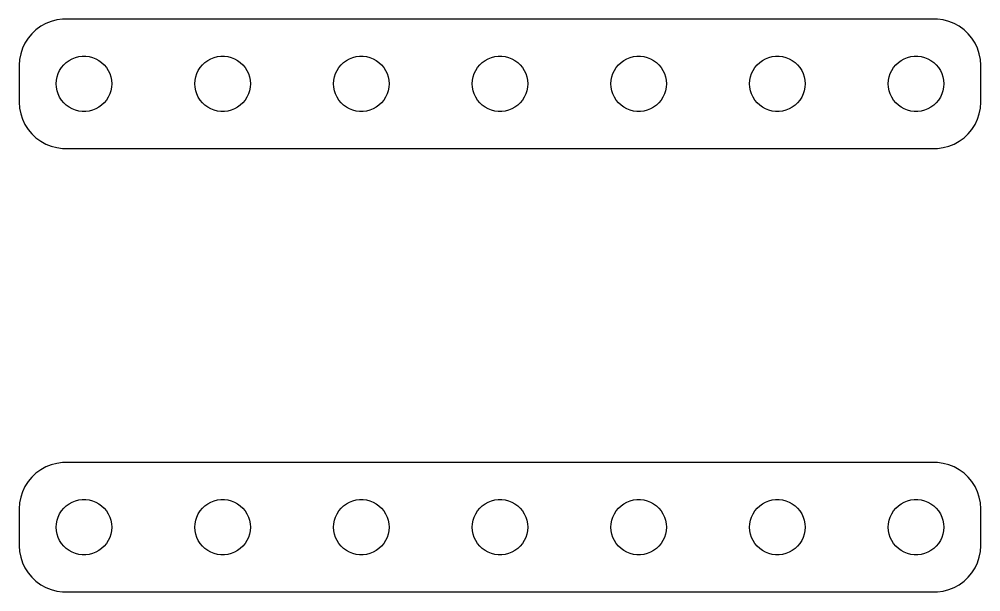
# Model space of a CAD drawing. Header units: metres. Extents: x -26 to 26, y 68.5 to 147.5.
# Drawn here: x -26 to 26, y 68.5 to 99.5 of the extents above; entities that cross this region are included whole.
import ezdxf

# ---------------------------------------------------------------- set-up
doc = ezdxf.new("R2010")
doc.units = ezdxf.units.M

msp = doc.modelspace()

# ---------------------------------------------------------------- linework, layer by layer
for p, q in [((-24.2725, 99.3776), (-24.5644, 99.2621)), ((-23.9684, 99.4557), (-24.2725, 99.3776)), ((-23.657, 99.4951), (-23.9684, 99.4557)), ((23.657, 99.4951), (-23.657, 99.4951)), ((23.9684, 99.4557), (23.657, 99.4951)), ((24.2725, 99.3776), (23.9684, 99.4557)), ((24.5644, 99.2621), (24.2725, 99.3776)), ((-25.0936, 98.9263), (-25.3224, 98.7114)), ((-24.8396, 99.1108), (-25.0936, 98.9263)), ((-24.5644, 99.2621), (-24.8396, 99.1108)), ((24.8396, 99.1108), (24.5644, 99.2621)), ((25.0936, 98.9263), (24.8396, 99.1108)), ((25.3224, 98.7114), (25.0936, 98.9263)), ((-25.5225, 98.4695), (-25.6908, 98.2044)), ((-25.3224, 98.7114), (-25.5225, 98.4695)), ((25.5225, 98.4695), (25.3224, 98.7114)), ((25.6908, 98.2044), (25.5225, 98.4695)), ((-25.8244, 97.9203), (-25.9214, 97.6217)), ((-25.6908, 98.2044), (-25.8244, 97.9203)), ((25.8244, 97.9203), (25.6908, 98.2044)), ((25.9214, 97.6217), (25.8244, 97.9203)), ((-25.9803, 97.3133), (-26, 97)), ((-25.9214, 97.6217), (-25.9803, 97.3133)), ((-23.4561, 97.1558), (-23.3037, 97.2665)), ((-23.3037, 97.2665), (-23.1387, 97.3572)), ((-23.1387, 97.3572), (-22.9635, 97.4266)), ((-22.9635, 97.4266), (-22.7811, 97.4734)), ((-22.7811, 97.4734), (-22.5942, 97.497)), ((-22.5942, 97.497), (-22.4058, 97.497)), ((-22.4058, 97.497), (-22.2189, 97.4734)), ((-22.2189, 97.4734), (-22.0365, 97.4266)), ((-22.0365, 97.4266), (-21.8613, 97.3572)), ((-21.8613, 97.3572), (-21.6963, 97.2665)), ((-21.6963, 97.2665), (-21.5439, 97.1558)), ((-15.9561, 97.1558), (-15.8037, 97.2665)), ((-15.8037, 97.2665), (-15.6387, 97.3572)), ((-15.6387, 97.3572), (-15.4635, 97.4266)), ((-15.4635, 97.4266), (-15.2811, 97.4734)), ((-15.2811, 97.4734), (-15.0942, 97.497)), ((-15.0942, 97.497), (-14.9058, 97.497)), ((-14.9058, 97.497), (-14.7189, 97.4734)), ((-14.7189, 97.4734), (-14.5365, 97.4266)), ((-14.5365, 97.4266), (-14.3613, 97.3572)), ((-14.3613, 97.3572), (-14.1963, 97.2665)), ((-14.1963, 97.2665), (-14.0439, 97.1558)), ((-8.45613, 97.1558), (-8.30373, 97.2665)), ((-8.30373, 97.2665), (-8.13866, 97.3572)), ((-8.13866, 97.3572), (-7.96352, 97.4266)), ((-7.96352, 97.4266), (-7.78107, 97.4734)), ((-7.78107, 97.4734), (-7.59418, 97.497)), ((-7.59418, 97.497), (-7.40581, 97.497)), ((-7.40581, 97.497), (-7.21892, 97.4734)), ((-7.21892, 97.4734), (-7.03647, 97.4266)), ((-7.03647, 97.4266), (-6.86133, 97.3572)), ((-6.86133, 97.3572), (-6.69626, 97.2665)), ((-6.69626, 97.2665), (-6.54385, 97.1558)), ((-0.956131, 97.1558), (-0.803726, 97.2665)), ((-0.803726, 97.2665), (-0.638657, 97.3572)), ((-0.638657, 97.3572), (-0.463516, 97.4266)), ((-0.463516, 97.4266), (-0.281067, 97.4734)), ((-0.281067, 97.4734), (-0.094177, 97.497)), ((-0.094177, 97.497), (0.094177, 97.497)), ((0.094177, 97.497), (0.281067, 97.4734)), ((0.281067, 97.4734), (0.463516, 97.4266)), ((0.463516, 97.4266), (0.638657, 97.3572)), ((0.638657, 97.3572), (0.803726, 97.2665)), ((0.803726, 97.2665), (0.956131, 97.1558)), ((6.54385, 97.1558), (6.69626, 97.2665)), ((6.69626, 97.2665), (6.86133, 97.3572)), ((6.86133, 97.3572), (7.03647, 97.4266)), ((7.03647, 97.4266), (7.21892, 97.4734)), ((7.21892, 97.4734), (7.40581, 97.497)), ((7.40581, 97.497), (7.59418, 97.497)), ((7.59418, 97.497), (7.78107, 97.4734)), ((7.78107, 97.4734), (7.96352, 97.4266)), ((7.96352, 97.4266), (8.13866, 97.3572)), ((8.13866, 97.3572), (8.30373, 97.2665)), ((8.30373, 97.2665), (8.45613, 97.1558)), ((14.0439, 97.1558), (14.1963, 97.2665)), ((14.1963, 97.2665), (14.3613, 97.3572)), ((14.3613, 97.3572), (14.5365, 97.4266)), ((14.5365, 97.4266), (14.7189, 97.4734)), ((14.7189, 97.4734), (14.9058, 97.497)), ((14.9058, 97.497), (15.0942, 97.497)), ((15.0942, 97.497), (15.2811, 97.4734)), ((15.2811, 97.4734), (15.4635, 97.4266)), ((15.4635, 97.4266), (15.6387, 97.3572)), ((15.6387, 97.3572), (15.8037, 97.2665)), ((15.8037, 97.2665), (15.9561, 97.1558)), ((21.5439, 97.1558), (21.6963, 97.2665)), ((21.6963, 97.2665), (21.8613, 97.3572)), ((21.8613, 97.3572), (22.0365, 97.4266)), ((22.0365, 97.4266), (22.2189, 97.4734)), ((22.2189, 97.4734), (22.4058, 97.497)), ((22.4058, 97.497), (22.5942, 97.497)), ((22.5942, 97.497), (22.7811, 97.4734)), ((22.7811, 97.4734), (22.9635, 97.4266)), ((22.9635, 97.4266), (23.1387, 97.3572)), ((23.1387, 97.3572), (23.3037, 97.2665)), ((23.3037, 97.2665), (23.4561, 97.1558)), ((25.9803, 97.3133), (25.9214, 97.6217)), ((26, 97), (25.9803, 97.3133)), ((-26, 97), (-26, 95)), ((-23.8947, 96.5522), (-23.8145, 96.7226)), ((-23.8145, 96.7226), (-23.7135, 96.8817)), ((-23.7135, 96.8817), (-23.5934, 97.0268)), ((-23.5934, 97.0268), (-23.4561, 97.1558)), ((-21.5439, 97.1558), (-21.4065, 97.0268)), ((-21.4065, 97.0268), (-21.2865, 96.8817)), ((-21.2865, 96.8817), (-21.1855, 96.7226)), ((-21.1855, 96.7226), (-21.1053, 96.5522)), ((-16.3947, 96.5522), (-16.3145, 96.7226)), ((-16.3145, 96.7226), (-16.2135, 96.8817)), ((-16.2135, 96.8817), (-16.0934, 97.0268)), ((-16.0934, 97.0268), (-15.9561, 97.1558)), ((-14.0439, 97.1558), (-13.9065, 97.0268)), ((-13.9065, 97.0268), (-13.7865, 96.8817)), ((-13.7865, 96.8817), (-13.6855, 96.7226)), ((-13.6855, 96.7226), (-13.6053, 96.5522)), ((-8.89465, 96.5522), (-8.81445, 96.7226)), ((-8.81445, 96.7226), (-8.71352, 96.8817)), ((-8.71352, 96.8817), (-8.59344, 97.0268)), ((-8.59344, 97.0268), (-8.45613, 97.1558)), ((-6.54385, 97.1558), (-6.40654, 97.0268)), ((-6.40654, 97.0268), (-6.28647, 96.8817)), ((-6.28647, 96.8817), (-6.18553, 96.7226)), ((-6.18553, 96.7226), (-6.10533, 96.5522)), ((-1.39465, 96.5522), (-1.31445, 96.7226)), ((-1.31445, 96.7226), (-1.21352, 96.8817)), ((-1.21352, 96.8817), (-1.09344, 97.0268)), ((-1.09344, 97.0268), (-0.956131, 97.1558)), ((0.956131, 97.1558), (1.09344, 97.0268)), ((1.09344, 97.0268), (1.21352, 96.8817)), ((1.21352, 96.8817), (1.31445, 96.7226)), ((1.31445, 96.7226), (1.39465, 96.5522)), ((6.10533, 96.5522), (6.18553, 96.7226)), ((6.18553, 96.7226), (6.28647, 96.8817)), ((6.28647, 96.8817), (6.40654, 97.0268)), ((6.40654, 97.0268), (6.54385, 97.1558)), ((8.45613, 97.1558), (8.59344, 97.0268)), ((8.59344, 97.0268), (8.71352, 96.8817)), ((8.71352, 96.8817), (8.81445, 96.7226)), ((8.81445, 96.7226), (8.89465, 96.5522)), ((13.6053, 96.5522), (13.6855, 96.7226)), ((13.6855, 96.7226), (13.7865, 96.8817)), ((13.7865, 96.8817), (13.9065, 97.0268)), ((13.9065, 97.0268), (14.0439, 97.1558)), ((15.9561, 97.1558), (16.0934, 97.0268)), ((16.0934, 97.0268), (16.2135, 96.8817)), ((16.2135, 96.8817), (16.3145, 96.7226)), ((16.3145, 96.7226), (16.3947, 96.5522)), ((21.1053, 96.5522), (21.1855, 96.7226)), ((21.1855, 96.7226), (21.2865, 96.8817)), ((21.2865, 96.8817), (21.4065, 97.0268)), ((21.4065, 97.0268), (21.5439, 97.1558)), ((23.4561, 97.1558), (23.5934, 97.0268)), ((23.5934, 97.0268), (23.7135, 96.8817)), ((23.7135, 96.8817), (23.8145, 96.7226)), ((23.8145, 96.7226), (23.8947, 96.5522)), ((26, 95), (26, 97)), ((-23.9882, 96.188), (-23.9529, 96.373)), ((-23.9529, 96.373), (-23.8947, 96.5522)), ((-21.1053, 96.5522), (-21.0471, 96.373)), ((-21.0471, 96.373), (-21.0118, 96.188)), ((-16.4882, 96.188), (-16.4529, 96.373)), ((-16.4529, 96.373), (-16.3947, 96.5522)), ((-13.6053, 96.5522), (-13.5471, 96.373)), ((-13.5471, 96.373), (-13.5118, 96.188)), ((-8.98816, 96.188), (-8.95287, 96.373)), ((-8.95287, 96.373), (-8.89465, 96.5522)), ((-6.10533, 96.5522), (-6.04712, 96.373)), ((-6.04712, 96.373), (-6.01183, 96.188)), ((-1.48816, 96.188), (-1.45287, 96.373)), ((-1.45287, 96.373), (-1.39465, 96.5522)), ((1.39465, 96.5522), (1.45287, 96.373)), ((1.45287, 96.373), (1.48816, 96.188)), ((6.01183, 96.188), (6.04712, 96.373)), ((6.04712, 96.373), (6.10533, 96.5522)), ((8.89465, 96.5522), (8.95287, 96.373)), ((8.95287, 96.373), (8.98816, 96.188)), ((13.5118, 96.188), (13.5471, 96.373)), ((13.5471, 96.373), (13.6053, 96.5522)), ((16.3947, 96.5522), (16.4529, 96.373)), ((16.4529, 96.373), (16.4882, 96.188)), ((21.0118, 96.188), (21.0471, 96.373)), ((21.0471, 96.373), (21.1053, 96.5522)), ((23.8947, 96.5522), (23.9529, 96.373)), ((23.9529, 96.373), (23.9882, 96.188)), ((-24, 96), (-23.9882, 96.188)), ((-23.9882, 95.812), (-24, 96)), ((-23.9529, 95.627), (-23.9882, 95.812)), ((-21.0118, 95.812), (-21.0471, 95.627)), ((-21.0118, 96.188), (-21, 96)), ((-21, 96), (-21.0118, 95.812)), ((-16.5, 96), (-16.4882, 96.188)), ((-16.4882, 95.812), (-16.5, 96)), ((-16.4529, 95.627), (-16.4882, 95.812)), ((-13.5118, 95.812), (-13.5471, 95.627)), ((-13.5118, 96.188), (-13.5, 96)), ((-13.5, 96), (-13.5118, 95.812)), ((-9, 96), (-8.98816, 96.188)), ((-8.98816, 95.812), (-9, 96)), ((-8.95287, 95.627), (-8.98816, 95.812)), ((-6.01183, 95.812), (-6.04712, 95.627)), ((-6.01183, 96.188), (-6, 96)), ((-6, 96), (-6.01183, 95.812)), ((-1.5, 96), (-1.48816, 96.188)), ((-1.48816, 95.812), (-1.5, 96)), ((-1.45287, 95.627), (-1.48816, 95.812)), ((1.48816, 95.812), (1.45287, 95.627)), ((1.48816, 96.188), (1.5, 96)), ((1.5, 96), (1.48816, 95.812)), ((6, 96), (6.01183, 96.188)), ((6.01183, 95.812), (6, 96)), ((6.04712, 95.627), (6.01183, 95.812)), ((8.98816, 95.812), (8.95287, 95.627)), ((8.98816, 96.188), (9, 96)), ((9, 96), (8.98816, 95.812)), ((13.5, 96), (13.5118, 96.188)), ((13.5118, 95.812), (13.5, 96)), ((13.5471, 95.627), (13.5118, 95.812)), ((16.4882, 95.812), (16.4529, 95.627)), ((16.4882, 96.188), (16.5, 96)), ((16.5, 96), (16.4882, 95.812)), ((21, 96), (21.0118, 96.188)), ((21.0118, 95.812), (21, 96)), ((21.0471, 95.627), (21.0118, 95.812)), ((23.9882, 95.812), (23.9529, 95.627)), ((23.9882, 96.188), (24, 96)), ((24, 96), (23.9882, 95.812)), ((-23.8947, 95.4478), (-23.9529, 95.627)), ((-23.8145, 95.2774), (-23.8947, 95.4478)), ((-23.7135, 95.1183), (-23.8145, 95.2774)), ((-21.1855, 95.2774), (-21.2865, 95.1183)), ((-21.1053, 95.4478), (-21.1855, 95.2774)), ((-21.0471, 95.627), (-21.1053, 95.4478)), ((-16.3947, 95.4478), (-16.4529, 95.627)), ((-16.3145, 95.2774), (-16.3947, 95.4478)), ((-16.2135, 95.1183), (-16.3145, 95.2774)), ((-13.6855, 95.2774), (-13.7865, 95.1183)), ((-13.6053, 95.4478), (-13.6855, 95.2774)), ((-13.5471, 95.627), (-13.6053, 95.4478)), ((-8.89465, 95.4478), (-8.95287, 95.627)), ((-8.81445, 95.2774), (-8.89465, 95.4478)), ((-8.71352, 95.1183), (-8.81445, 95.2774)), ((-6.18553, 95.2774), (-6.28647, 95.1183)), ((-6.10533, 95.4478), (-6.18553, 95.2774)), ((-6.04712, 95.627), (-6.10533, 95.4478)), ((-1.39465, 95.4478), (-1.45287, 95.627)), ((-1.31445, 95.2774), (-1.39465, 95.4478)), ((-1.21352, 95.1183), (-1.31445, 95.2774)), ((1.31445, 95.2774), (1.21352, 95.1183)), ((1.39465, 95.4478), (1.31445, 95.2774)), ((1.45287, 95.627), (1.39465, 95.4478)), ((6.10533, 95.4478), (6.04712, 95.627)), ((6.18553, 95.2774), (6.10533, 95.4478)), ((6.28647, 95.1183), (6.18553, 95.2774)), ((8.81445, 95.2774), (8.71352, 95.1183)), ((8.89465, 95.4478), (8.81445, 95.2774)), ((8.95287, 95.627), (8.89465, 95.4478)), ((13.6053, 95.4478), (13.5471, 95.627)), ((13.6855, 95.2774), (13.6053, 95.4478)), ((13.7865, 95.1183), (13.6855, 95.2774)), ((16.3145, 95.2774), (16.2135, 95.1183)), ((16.3947, 95.4478), (16.3145, 95.2774)), ((16.4529, 95.627), (16.3947, 95.4478)), ((21.1053, 95.4478), (21.0471, 95.627)), ((21.1855, 95.2774), (21.1053, 95.4478)), ((21.2865, 95.1183), (21.1855, 95.2774)), ((23.8145, 95.2774), (23.7135, 95.1183)), ((23.8947, 95.4478), (23.8145, 95.2774)), ((23.9529, 95.627), (23.8947, 95.4478)), ((-26, 95), (-25.9803, 94.6867)), ((-25.9803, 94.6867), (-25.9214, 94.3783)), ((-23.5934, 94.9732), (-23.7135, 95.1183)), ((-23.4561, 94.8442), (-23.5934, 94.9732)), ((-23.3037, 94.7335), (-23.4561, 94.8442)), ((-23.1387, 94.6428), (-23.3037, 94.7335)), ((-22.9635, 94.5734), (-23.1387, 94.6428)), ((-21.8613, 94.6428), (-22.0365, 94.5734)), ((-21.6963, 94.7335), (-21.8613, 94.6428)), ((-21.5439, 94.8442), (-21.6963, 94.7335)), ((-21.4065, 94.9732), (-21.5439, 94.8442)), ((-21.2865, 95.1183), (-21.4065, 94.9732)), ((-16.0934, 94.9732), (-16.2135, 95.1183)), ((-15.9561, 94.8442), (-16.0934, 94.9732)), ((-15.8037, 94.7335), (-15.9561, 94.8442)), ((-15.6387, 94.6428), (-15.8037, 94.7335)), ((-15.4635, 94.5734), (-15.6387, 94.6428)), ((-14.3613, 94.6428), (-14.5365, 94.5734)), ((-14.1963, 94.7335), (-14.3613, 94.6428)), ((-14.0439, 94.8442), (-14.1963, 94.7335)), ((-13.9065, 94.9732), (-14.0439, 94.8442)), ((-13.7865, 95.1183), (-13.9065, 94.9732)), ((-8.59344, 94.9732), (-8.71352, 95.1183)), ((-8.45613, 94.8442), (-8.59344, 94.9732)), ((-8.30373, 94.7335), (-8.45613, 94.8442)), ((-8.13866, 94.6428), (-8.30373, 94.7335)), ((-7.96352, 94.5734), (-8.13866, 94.6428)), ((-6.86133, 94.6428), (-7.03647, 94.5734)), ((-6.69626, 94.7335), (-6.86133, 94.6428)), ((-6.54385, 94.8442), (-6.69626, 94.7335)), ((-6.40654, 94.9732), (-6.54385, 94.8442)), ((-6.28647, 95.1183), (-6.40654, 94.9732)), ((-1.09344, 94.9732), (-1.21352, 95.1183)), ((-0.956131, 94.8442), (-1.09344, 94.9732)), ((-0.803726, 94.7335), (-0.956131, 94.8442)), ((-0.638657, 94.6428), (-0.803726, 94.7335)), ((-0.463516, 94.5734), (-0.638657, 94.6428)), ((0.638657, 94.6428), (0.463516, 94.5734)), ((0.803726, 94.7335), (0.638657, 94.6428)), ((0.956131, 94.8442), (0.803726, 94.7335)), ((1.09344, 94.9732), (0.956131, 94.8442)), ((1.21352, 95.1183), (1.09344, 94.9732)), ((6.40654, 94.9732), (6.28647, 95.1183)), ((6.54385, 94.8442), (6.40654, 94.9732)), ((6.69626, 94.7335), (6.54385, 94.8442)), ((6.86133, 94.6428), (6.69626, 94.7335)), ((7.03647, 94.5734), (6.86133, 94.6428)), ((8.13866, 94.6428), (7.96352, 94.5734)), ((8.30373, 94.7335), (8.13866, 94.6428)), ((8.45613, 94.8442), (8.30373, 94.7335)), ((8.59344, 94.9732), (8.45613, 94.8442)), ((8.71352, 95.1183), (8.59344, 94.9732)), ((13.9065, 94.9732), (13.7865, 95.1183)), ((14.0439, 94.8442), (13.9065, 94.9732)), ((14.1963, 94.7335), (14.0439, 94.8442)), ((14.3613, 94.6428), (14.1963, 94.7335)), ((14.5365, 94.5734), (14.3613, 94.6428)), ((15.6387, 94.6428), (15.4635, 94.5734)), ((15.8037, 94.7335), (15.6387, 94.6428)), ((15.9561, 94.8442), (15.8037, 94.7335)), ((16.0934, 94.9732), (15.9561, 94.8442)), ((16.2135, 95.1183), (16.0934, 94.9732)), ((21.4065, 94.9732), (21.2865, 95.1183)), ((21.5439, 94.8442), (21.4065, 94.9732)), ((21.6963, 94.7335), (21.5439, 94.8442)), ((21.8613, 94.6428), (21.6963, 94.7335)), ((22.0365, 94.5734), (21.8613, 94.6428)), ((23.1387, 94.6428), (22.9635, 94.5734)), ((23.3037, 94.7335), (23.1387, 94.6428)), ((23.4561, 94.8442), (23.3037, 94.7335)), ((23.5934, 94.9732), (23.4561, 94.8442)), ((23.7135, 95.1183), (23.5934, 94.9732)), ((25.9214, 94.3783), (25.9803, 94.6867)), ((25.9803, 94.6867), (26, 95)), ((-25.9214, 94.3783), (-25.8244, 94.0797)), ((-22.7811, 94.5266), (-22.9635, 94.5734)), ((-22.5942, 94.503), (-22.7811, 94.5266)), ((-22.4058, 94.503), (-22.5942, 94.503)), ((-22.2189, 94.5266), (-22.4058, 94.503)), ((-22.0365, 94.5734), (-22.2189, 94.5266)), ((-15.2811, 94.5266), (-15.4635, 94.5734)), ((-15.0942, 94.503), (-15.2811, 94.5266)), ((-14.9058, 94.503), (-15.0942, 94.503)), ((-14.7189, 94.5266), (-14.9058, 94.503)), ((-14.5365, 94.5734), (-14.7189, 94.5266)), ((-7.78107, 94.5266), (-7.96352, 94.5734)), ((-7.59418, 94.503), (-7.78107, 94.5266)), ((-7.40581, 94.503), (-7.59418, 94.503)), ((-7.21892, 94.5266), (-7.40581, 94.503)), ((-7.03647, 94.5734), (-7.21892, 94.5266)), ((-0.281067, 94.5266), (-0.463516, 94.5734)), ((-0.094177, 94.503), (-0.281067, 94.5266)), ((0.094177, 94.503), (-0.094177, 94.503)), ((0.281067, 94.5266), (0.094177, 94.503)), ((0.463516, 94.5734), (0.281067, 94.5266)), ((7.21892, 94.5266), (7.03647, 94.5734)), ((7.40581, 94.503), (7.21892, 94.5266)), ((7.59418, 94.503), (7.40581, 94.503)), ((7.78107, 94.5266), (7.59418, 94.503)), ((7.96352, 94.5734), (7.78107, 94.5266)), ((14.7189, 94.5266), (14.5365, 94.5734)), ((14.9058, 94.503), (14.7189, 94.5266)), ((15.0942, 94.503), (14.9058, 94.503)), ((15.2811, 94.5266), (15.0942, 94.503)), ((15.4635, 94.5734), (15.2811, 94.5266)), ((22.2189, 94.5266), (22.0365, 94.5734)), ((22.4058, 94.503), (22.2189, 94.5266)), ((22.5942, 94.503), (22.4058, 94.503)), ((22.7811, 94.5266), (22.5942, 94.503)), ((22.9635, 94.5734), (22.7811, 94.5266)), ((25.8244, 94.0797), (25.9214, 94.3783)), ((-25.8244, 94.0797), (-25.6908, 93.7956)), ((-25.6908, 93.7956), (-25.5225, 93.5305)), ((25.5225, 93.5305), (25.6908, 93.7956)), ((25.6908, 93.7956), (25.8244, 94.0797)), ((-25.5225, 93.5305), (-25.3224, 93.2886)), ((-25.3224, 93.2886), (-25.0936, 93.0737)), ((25.0936, 93.0737), (25.3224, 93.2886)), ((25.3224, 93.2886), (25.5225, 93.5305)), ((-25.0936, 93.0737), (-24.8396, 92.8892)), ((-24.8396, 92.8892), (-24.5644, 92.7379)), ((-24.5644, 92.7379), (-24.2725, 92.6224)), ((-24.2725, 92.6224), (-23.9684, 92.5443)), ((23.9684, 92.5443), (24.2725, 92.6224)), ((24.2725, 92.6224), (24.5644, 92.7379)), ((24.5644, 92.7379), (24.8396, 92.8892)), ((24.8396, 92.8892), (25.0936, 93.0737)), ((-23.9684, 92.5443), (-23.657, 92.5049)), ((-23.657, 92.5049), (23.657, 92.5049)), ((23.657, 92.5049), (23.9684, 92.5443)), ((-23.9684, 75.4557), (-24.2725, 75.3776)), ((-23.657, 75.4951), (-23.9684, 75.4557)), ((23.657, 75.4951), (-23.657, 75.4951)), ((23.9684, 75.4557), (23.657, 75.4951)), ((24.2725, 75.3776), (23.9684, 75.4557)), ((-25.0936, 74.9263), (-25.3224, 74.7114)), ((-24.8396, 75.1108), (-25.0936, 74.9263)), ((-24.5644, 75.2621), (-24.8396, 75.1108)), ((-24.2725, 75.3776), (-24.5644, 75.2621)), ((24.5644, 75.2621), (24.2725, 75.3776)), ((24.8396, 75.1108), (24.5644, 75.2621)), ((25.0936, 74.9263), (24.8396, 75.1108)), ((25.3224, 74.7114), (25.0936, 74.9263)), ((-25.5225, 74.4695), (-25.6908, 74.2044)), ((-25.3224, 74.7114), (-25.5225, 74.4695)), ((25.5225, 74.4695), (25.3224, 74.7114)), ((25.6908, 74.2044), (25.5225, 74.4695)), ((-25.8244, 73.9203), (-25.9214, 73.6217)), ((-25.6908, 74.2044), (-25.8244, 73.9203)), ((25.8244, 73.9203), (25.6908, 74.2044)), ((25.9214, 73.6217), (25.8244, 73.9203)), ((-25.9214, 73.6217), (-25.9803, 73.3133)), ((-23.3037, 73.2665), (-23.1387, 73.3572)), ((-23.1387, 73.3572), (-22.9635, 73.4266)), ((-22.9635, 73.4266), (-22.7811, 73.4734)), ((-22.7811, 73.4734), (-22.5942, 73.497)), ((-22.5942, 73.497), (-22.4058, 73.497)), ((-22.4058, 73.497), (-22.2189, 73.4734)), ((-22.2189, 73.4734), (-22.0365, 73.4266)), ((-22.0365, 73.4266), (-21.8613, 73.3572)), ((-21.8613, 73.3572), (-21.6963, 73.2665)), ((-15.8037, 73.2665), (-15.6387, 73.3572)), ((-15.6387, 73.3572), (-15.4635, 73.4266)), ((-15.4635, 73.4266), (-15.2811, 73.4734)), ((-15.2811, 73.4734), (-15.0942, 73.497)), ((-15.0942, 73.497), (-14.9058, 73.497)), ((-14.9058, 73.497), (-14.7189, 73.4734)), ((-14.7189, 73.4734), (-14.5365, 73.4266)), ((-14.5365, 73.4266), (-14.3613, 73.3572)), ((-14.3613, 73.3572), (-14.1963, 73.2665)), ((-8.30373, 73.2665), (-8.13866, 73.3572)), ((-8.13866, 73.3572), (-7.96352, 73.4266)), ((-7.96352, 73.4266), (-7.78107, 73.4734)), ((-7.78107, 73.4734), (-7.59418, 73.497)), ((-7.59418, 73.497), (-7.40581, 73.497)), ((-7.40581, 73.497), (-7.21892, 73.4734)), ((-7.21892, 73.4734), (-7.03647, 73.4266)), ((-7.03647, 73.4266), (-6.86133, 73.3572)), ((-6.86133, 73.3572), (-6.69626, 73.2665)), ((-0.803726, 73.2665), (-0.638657, 73.3572)), ((-0.638657, 73.3572), (-0.463516, 73.4266)), ((-0.463516, 73.4266), (-0.281067, 73.4734)), ((-0.281067, 73.4734), (-0.094177, 73.497)), ((-0.094177, 73.497), (0.094177, 73.497)), ((0.094177, 73.497), (0.281067, 73.4734)), ((0.281067, 73.4734), (0.463516, 73.4266)), ((0.463516, 73.4266), (0.638657, 73.3572)), ((0.638657, 73.3572), (0.803726, 73.2665)), ((6.69626, 73.2665), (6.86133, 73.3572)), ((6.86133, 73.3572), (7.03647, 73.4266)), ((7.03647, 73.4266), (7.21892, 73.4734)), ((7.21892, 73.4734), (7.40581, 73.497)), ((7.40581, 73.497), (7.59418, 73.497)), ((7.59418, 73.497), (7.78107, 73.4734)), ((7.78107, 73.4734), (7.96352, 73.4266)), ((7.96352, 73.4266), (8.13866, 73.3572)), ((8.13866, 73.3572), (8.30373, 73.2665)), ((14.1963, 73.2665), (14.3613, 73.3572)), ((14.3613, 73.3572), (14.5365, 73.4266)), ((14.5365, 73.4266), (14.7189, 73.4734)), ((14.7189, 73.4734), (14.9058, 73.497)), ((14.9058, 73.497), (15.0942, 73.497)), ((15.0942, 73.497), (15.2811, 73.4734)), ((15.2811, 73.4734), (15.4635, 73.4266)), ((15.4635, 73.4266), (15.6387, 73.3572)), ((15.6387, 73.3572), (15.8037, 73.2665)), ((21.6963, 73.2665), (21.8613, 73.3572)), ((21.8613, 73.3572), (22.0365, 73.4266)), ((22.0365, 73.4266), (22.2189, 73.4734)), ((22.2189, 73.4734), (22.4058, 73.497)), ((22.4058, 73.497), (22.5942, 73.497)), ((22.5942, 73.497), (22.7811, 73.4734)), ((22.7811, 73.4734), (22.9635, 73.4266)), ((22.9635, 73.4266), (23.1387, 73.3572)), ((23.1387, 73.3572), (23.3037, 73.2665)), ((25.9803, 73.3133), (25.9214, 73.6217)), ((-25.9803, 73.3133), (-26, 73)), ((-26, 73), (-26, 71)), ((-23.8145, 72.7226), (-23.7135, 72.8817)), ((-23.7135, 72.8817), (-23.5934, 73.0268)), ((-23.5934, 73.0268), (-23.4561, 73.1558)), ((-23.4561, 73.1558), (-23.3037, 73.2665)), ((-21.6963, 73.2665), (-21.5439, 73.1558)), ((-21.5439, 73.1558), (-21.4065, 73.0268)), ((-21.4065, 73.0268), (-21.2865, 72.8817)), ((-21.2865, 72.8817), (-21.1855, 72.7226)), ((-16.3145, 72.7226), (-16.2135, 72.8817)), ((-16.2135, 72.8817), (-16.0934, 73.0268)), ((-16.0934, 73.0268), (-15.9561, 73.1558)), ((-15.9561, 73.1558), (-15.8037, 73.2665)), ((-14.1963, 73.2665), (-14.0439, 73.1558)), ((-14.0439, 73.1558), (-13.9065, 73.0268)), ((-13.9065, 73.0268), (-13.7865, 72.8817)), ((-13.7865, 72.8817), (-13.6855, 72.7226)), ((-8.81445, 72.7226), (-8.71352, 72.8817)), ((-8.71352, 72.8817), (-8.59344, 73.0268)), ((-8.59344, 73.0268), (-8.45613, 73.1558)), ((-8.45613, 73.1558), (-8.30373, 73.2665)), ((-6.69626, 73.2665), (-6.54385, 73.1558)), ((-6.54385, 73.1558), (-6.40654, 73.0268)), ((-6.40654, 73.0268), (-6.28647, 72.8817)), ((-6.28647, 72.8817), (-6.18553, 72.7226)), ((-1.31445, 72.7226), (-1.21352, 72.8817)), ((-1.21352, 72.8817), (-1.09344, 73.0268)), ((-1.09344, 73.0268), (-0.956131, 73.1558)), ((-0.956131, 73.1558), (-0.803726, 73.2665)), ((0.803726, 73.2665), (0.956131, 73.1558)), ((0.956131, 73.1558), (1.09344, 73.0268)), ((1.09344, 73.0268), (1.21352, 72.8817)), ((1.21352, 72.8817), (1.31445, 72.7226)), ((6.18553, 72.7226), (6.28647, 72.8817)), ((6.28647, 72.8817), (6.40654, 73.0268)), ((6.40654, 73.0268), (6.54385, 73.1558)), ((6.54385, 73.1558), (6.69626, 73.2665)), ((8.30373, 73.2665), (8.45613, 73.1558)), ((8.45613, 73.1558), (8.59344, 73.0268)), ((8.59344, 73.0268), (8.71352, 72.8817)), ((8.71352, 72.8817), (8.81445, 72.7226)), ((13.6855, 72.7226), (13.7865, 72.8817)), ((13.7865, 72.8817), (13.9065, 73.0268)), ((13.9065, 73.0268), (14.0439, 73.1558)), ((14.0439, 73.1558), (14.1963, 73.2665)), ((15.8037, 73.2665), (15.9561, 73.1558)), ((15.9561, 73.1558), (16.0934, 73.0268)), ((16.0934, 73.0268), (16.2135, 72.8817)), ((16.2135, 72.8817), (16.3145, 72.7226)), ((21.1855, 72.7226), (21.2865, 72.8817)), ((21.2865, 72.8817), (21.4065, 73.0268)), ((21.4065, 73.0268), (21.5439, 73.1558)), ((21.5439, 73.1558), (21.6963, 73.2665)), ((23.3037, 73.2665), (23.4561, 73.1558)), ((23.4561, 73.1558), (23.5934, 73.0268)), ((23.5934, 73.0268), (23.7135, 72.8817)), ((23.7135, 72.8817), (23.8145, 72.7226)), ((26, 73), (25.9803, 73.3133)), ((26, 71), (26, 73)), ((-23.9882, 72.188), (-23.9529, 72.373)), ((-23.9529, 72.373), (-23.8947, 72.5522)), ((-23.8947, 72.5522), (-23.8145, 72.7226)), ((-21.1855, 72.7226), (-21.1053, 72.5522)), ((-21.1053, 72.5522), (-21.0471, 72.373)), ((-21.0471, 72.373), (-21.0118, 72.188)), ((-16.4882, 72.188), (-16.4529, 72.373)), ((-16.4529, 72.373), (-16.3947, 72.5522)), ((-16.3947, 72.5522), (-16.3145, 72.7226)), ((-13.6855, 72.7226), (-13.6053, 72.5522)), ((-13.6053, 72.5522), (-13.5471, 72.373)), ((-13.5471, 72.373), (-13.5118, 72.188)), ((-8.98816, 72.188), (-8.95287, 72.373)), ((-8.95287, 72.373), (-8.89465, 72.5522)), ((-8.89465, 72.5522), (-8.81445, 72.7226)), ((-6.18553, 72.7226), (-6.10533, 72.5522)), ((-6.10533, 72.5522), (-6.04712, 72.373)), ((-6.04712, 72.373), (-6.01183, 72.188)), ((-1.48816, 72.188), (-1.45287, 72.373)), ((-1.45287, 72.373), (-1.39465, 72.5522)), ((-1.39465, 72.5522), (-1.31445, 72.7226)), ((1.31445, 72.7226), (1.39465, 72.5522)), ((1.39465, 72.5522), (1.45287, 72.373)), ((1.45287, 72.373), (1.48816, 72.188)), ((6.01183, 72.188), (6.04712, 72.373)), ((6.04712, 72.373), (6.10533, 72.5522)), ((6.10533, 72.5522), (6.18553, 72.7226)), ((8.81445, 72.7226), (8.89465, 72.5522)), ((8.89465, 72.5522), (8.95287, 72.373)), ((8.95287, 72.373), (8.98816, 72.188)), ((13.5118, 72.188), (13.5471, 72.373)), ((13.5471, 72.373), (13.6053, 72.5522)), ((13.6053, 72.5522), (13.6855, 72.7226)), ((16.3145, 72.7226), (16.3947, 72.5522)), ((16.3947, 72.5522), (16.4529, 72.373)), ((16.4529, 72.373), (16.4882, 72.188)), ((21.0118, 72.188), (21.0471, 72.373)), ((21.0471, 72.373), (21.1053, 72.5522)), ((21.1053, 72.5522), (21.1855, 72.7226)), ((23.8145, 72.7226), (23.8947, 72.5522)), ((23.8947, 72.5522), (23.9529, 72.373)), ((23.9529, 72.373), (23.9882, 72.188)), ((-24, 72), (-23.9882, 72.188)), ((-23.9882, 71.812), (-24, 72)), ((-23.9529, 71.627), (-23.9882, 71.812)), ((-21.0118, 71.812), (-21.0471, 71.627)), ((-21.0118, 72.188), (-21, 72)), ((-21, 72), (-21.0118, 71.812)), ((-16.5, 72), (-16.4882, 72.188)), ((-16.4882, 71.812), (-16.5, 72)), ((-16.4529, 71.627), (-16.4882, 71.812)), ((-13.5118, 71.812), (-13.5471, 71.627)), ((-13.5118, 72.188), (-13.5, 72)), ((-13.5, 72), (-13.5118, 71.812)), ((-9, 72), (-8.98816, 72.188)), ((-8.98816, 71.812), (-9, 72)), ((-8.95287, 71.627), (-8.98816, 71.812)), ((-6.01183, 71.812), (-6.04712, 71.627)), ((-6.01183, 72.188), (-6, 72)), ((-6, 72), (-6.01183, 71.812)), ((-1.5, 72), (-1.48816, 72.188)), ((-1.48816, 71.812), (-1.5, 72)), ((-1.45287, 71.627), (-1.48816, 71.812)), ((1.48816, 71.812), (1.45287, 71.627)), ((1.48816, 72.188), (1.5, 72)), ((1.5, 72), (1.48816, 71.812)), ((6, 72), (6.01183, 72.188)), ((6.01183, 71.812), (6, 72)), ((6.04712, 71.627), (6.01183, 71.812)), ((8.98816, 71.812), (8.95287, 71.627)), ((8.98816, 72.188), (9, 72)), ((9, 72), (8.98816, 71.812)), ((13.5, 72), (13.5118, 72.188)), ((13.5118, 71.812), (13.5, 72)), ((13.5471, 71.627), (13.5118, 71.812)), ((16.4882, 71.812), (16.4529, 71.627)), ((16.4882, 72.188), (16.5, 72)), ((16.5, 72), (16.4882, 71.812)), ((21, 72), (21.0118, 72.188)), ((21.0118, 71.812), (21, 72)), ((21.0471, 71.627), (21.0118, 71.812)), ((23.9882, 71.812), (23.9529, 71.627)), ((23.9882, 72.188), (24, 72)), ((24, 72), (23.9882, 71.812)), ((-23.8947, 71.4478), (-23.9529, 71.627)), ((-23.8145, 71.2774), (-23.8947, 71.4478)), ((-23.7135, 71.1183), (-23.8145, 71.2774)), ((-21.1855, 71.2774), (-21.2865, 71.1183)), ((-21.1053, 71.4478), (-21.1855, 71.2774)), ((-21.0471, 71.627), (-21.1053, 71.4478)), ((-16.3947, 71.4478), (-16.4529, 71.627)), ((-16.3145, 71.2774), (-16.3947, 71.4478)), ((-16.2135, 71.1183), (-16.3145, 71.2774)), ((-13.6855, 71.2774), (-13.7865, 71.1183)), ((-13.6053, 71.4478), (-13.6855, 71.2774)), ((-13.5471, 71.627), (-13.6053, 71.4478)), ((-8.89465, 71.4478), (-8.95287, 71.627)), ((-8.81445, 71.2774), (-8.89465, 71.4478)), ((-8.71352, 71.1183), (-8.81445, 71.2774)), ((-6.18553, 71.2774), (-6.28647, 71.1183)), ((-6.10533, 71.4478), (-6.18553, 71.2774)), ((-6.04712, 71.627), (-6.10533, 71.4478)), ((-1.39465, 71.4478), (-1.45287, 71.627)), ((-1.31445, 71.2774), (-1.39465, 71.4478)), ((-1.21352, 71.1183), (-1.31445, 71.2774)), ((1.31445, 71.2774), (1.21352, 71.1183)), ((1.39465, 71.4478), (1.31445, 71.2774)), ((1.45287, 71.627), (1.39465, 71.4478)), ((6.10533, 71.4478), (6.04712, 71.627)), ((6.18553, 71.2774), (6.10533, 71.4478)), ((6.28647, 71.1183), (6.18553, 71.2774)), ((8.81445, 71.2774), (8.71352, 71.1183)), ((8.89465, 71.4478), (8.81445, 71.2774)), ((8.95287, 71.627), (8.89465, 71.4478)), ((13.6053, 71.4478), (13.5471, 71.627)), ((13.6855, 71.2774), (13.6053, 71.4478)), ((13.7865, 71.1183), (13.6855, 71.2774)), ((16.3145, 71.2774), (16.2135, 71.1183)), ((16.3947, 71.4478), (16.3145, 71.2774)), ((16.4529, 71.627), (16.3947, 71.4478)), ((21.1053, 71.4478), (21.0471, 71.627)), ((21.1855, 71.2774), (21.1053, 71.4478)), ((21.2865, 71.1183), (21.1855, 71.2774)), ((23.8145, 71.2774), (23.7135, 71.1183)), ((23.8947, 71.4478), (23.8145, 71.2774)), ((23.9529, 71.627), (23.8947, 71.4478)), ((-26, 71), (-25.9803, 70.6867)), ((-23.5934, 70.9732), (-23.7135, 71.1183)), ((-23.4561, 70.8442), (-23.5934, 70.9732)), ((-23.3037, 70.7335), (-23.4561, 70.8442)), ((-23.1387, 70.6428), (-23.3037, 70.7335)), ((-21.6963, 70.7335), (-21.8613, 70.6428)), ((-21.5439, 70.8442), (-21.6963, 70.7335)), ((-21.4065, 70.9732), (-21.5439, 70.8442)), ((-21.2865, 71.1183), (-21.4065, 70.9732)), ((-16.0934, 70.9732), (-16.2135, 71.1183)), ((-15.9561, 70.8442), (-16.0934, 70.9732)), ((-15.8037, 70.7335), (-15.9561, 70.8442)), ((-15.6387, 70.6428), (-15.8037, 70.7335)), ((-14.1963, 70.7335), (-14.3613, 70.6428)), ((-14.0439, 70.8442), (-14.1963, 70.7335)), ((-13.9065, 70.9732), (-14.0439, 70.8442)), ((-13.7865, 71.1183), (-13.9065, 70.9732)), ((-8.59344, 70.9732), (-8.71352, 71.1183)), ((-8.45613, 70.8442), (-8.59344, 70.9732)), ((-8.30373, 70.7335), (-8.45613, 70.8442)), ((-8.13866, 70.6428), (-8.30373, 70.7335)), ((-6.69626, 70.7335), (-6.86133, 70.6428)), ((-6.54385, 70.8442), (-6.69626, 70.7335)), ((-6.40654, 70.9732), (-6.54385, 70.8442)), ((-6.28647, 71.1183), (-6.40654, 70.9732)), ((-1.09344, 70.9732), (-1.21352, 71.1183)), ((-0.956131, 70.8442), (-1.09344, 70.9732)), ((-0.803726, 70.7335), (-0.956131, 70.8442)), ((-0.638657, 70.6428), (-0.803726, 70.7335)), ((0.803726, 70.7335), (0.638657, 70.6428)), ((0.956131, 70.8442), (0.803726, 70.7335)), ((1.09344, 70.9732), (0.956131, 70.8442)), ((1.21352, 71.1183), (1.09344, 70.9732)), ((6.40654, 70.9732), (6.28647, 71.1183)), ((6.54385, 70.8442), (6.40654, 70.9732)), ((6.69626, 70.7335), (6.54385, 70.8442)), ((6.86133, 70.6428), (6.69626, 70.7335)), ((8.30373, 70.7335), (8.13866, 70.6428)), ((8.45613, 70.8442), (8.30373, 70.7335)), ((8.59344, 70.9732), (8.45613, 70.8442)), ((8.71352, 71.1183), (8.59344, 70.9732)), ((13.9065, 70.9732), (13.7865, 71.1183)), ((14.0439, 70.8442), (13.9065, 70.9732)), ((14.1963, 70.7335), (14.0439, 70.8442)), ((14.3613, 70.6428), (14.1963, 70.7335)), ((15.8037, 70.7335), (15.6387, 70.6428)), ((15.9561, 70.8442), (15.8037, 70.7335)), ((16.0934, 70.9732), (15.9561, 70.8442)), ((16.2135, 71.1183), (16.0934, 70.9732)), ((21.4065, 70.9732), (21.2865, 71.1183)), ((21.5439, 70.8442), (21.4065, 70.9732)), ((21.6963, 70.7335), (21.5439, 70.8442)), ((21.8613, 70.6428), (21.6963, 70.7335)), ((23.3037, 70.7335), (23.1387, 70.6428)), ((23.4561, 70.8442), (23.3037, 70.7335)), ((23.5934, 70.9732), (23.4561, 70.8442)), ((23.7135, 71.1183), (23.5934, 70.9732)), ((25.9803, 70.6867), (26, 71)), ((-25.9803, 70.6867), (-25.9214, 70.3783)), ((-25.9214, 70.3783), (-25.8244, 70.0797)), ((-22.9635, 70.5734), (-23.1387, 70.6428)), ((-22.7811, 70.5266), (-22.9635, 70.5734)), ((-22.5942, 70.503), (-22.7811, 70.5266)), ((-22.4058, 70.503), (-22.5942, 70.503)), ((-22.2189, 70.5266), (-22.4058, 70.503)), ((-22.0365, 70.5734), (-22.2189, 70.5266)), ((-21.8613, 70.6428), (-22.0365, 70.5734)), ((-15.4635, 70.5734), (-15.6387, 70.6428)), ((-15.2811, 70.5266), (-15.4635, 70.5734)), ((-15.0942, 70.503), (-15.2811, 70.5266)), ((-14.9058, 70.503), (-15.0942, 70.503)), ((-14.7189, 70.5266), (-14.9058, 70.503)), ((-14.5365, 70.5734), (-14.7189, 70.5266)), ((-14.3613, 70.6428), (-14.5365, 70.5734)), ((-7.96352, 70.5734), (-8.13866, 70.6428)), ((-7.78107, 70.5266), (-7.96352, 70.5734)), ((-7.59418, 70.503), (-7.78107, 70.5266)), ((-7.40581, 70.503), (-7.59418, 70.503)), ((-7.21892, 70.5266), (-7.40581, 70.503)), ((-7.03647, 70.5734), (-7.21892, 70.5266)), ((-6.86133, 70.6428), (-7.03647, 70.5734)), ((-0.463516, 70.5734), (-0.638657, 70.6428)), ((-0.281067, 70.5266), (-0.463516, 70.5734)), ((-0.094177, 70.503), (-0.281067, 70.5266)), ((0.094177, 70.503), (-0.094177, 70.503)), ((0.281067, 70.5266), (0.094177, 70.503)), ((0.463516, 70.5734), (0.281067, 70.5266)), ((0.638657, 70.6428), (0.463516, 70.5734)), ((7.03647, 70.5734), (6.86133, 70.6428)), ((7.21892, 70.5266), (7.03647, 70.5734)), ((7.40581, 70.503), (7.21892, 70.5266)), ((7.59418, 70.503), (7.40581, 70.503)), ((7.78107, 70.5266), (7.59418, 70.503)), ((7.96352, 70.5734), (7.78107, 70.5266)), ((8.13866, 70.6428), (7.96352, 70.5734)), ((14.5365, 70.5734), (14.3613, 70.6428)), ((14.7189, 70.5266), (14.5365, 70.5734)), ((14.9058, 70.503), (14.7189, 70.5266)), ((15.0942, 70.503), (14.9058, 70.503)), ((15.2811, 70.5266), (15.0942, 70.503)), ((15.4635, 70.5734), (15.2811, 70.5266)), ((15.6387, 70.6428), (15.4635, 70.5734)), ((22.0365, 70.5734), (21.8613, 70.6428)), ((22.2189, 70.5266), (22.0365, 70.5734)), ((22.4058, 70.503), (22.2189, 70.5266)), ((22.5942, 70.503), (22.4058, 70.503)), ((22.7811, 70.5266), (22.5942, 70.503)), ((22.9635, 70.5734), (22.7811, 70.5266)), ((23.1387, 70.6428), (22.9635, 70.5734)), ((25.8244, 70.0797), (25.9214, 70.3783)), ((25.9214, 70.3783), (25.9803, 70.6867)), ((-25.8244, 70.0797), (-25.6908, 69.7956)), ((-25.6908, 69.7956), (-25.5225, 69.5305)), ((25.5225, 69.5305), (25.6908, 69.7956)), ((25.6908, 69.7956), (25.8244, 70.0797)), ((-25.5225, 69.5305), (-25.3224, 69.2886)), ((-25.3224, 69.2886), (-25.0936, 69.0737)), ((25.0936, 69.0737), (25.3224, 69.2886)), ((25.3224, 69.2886), (25.5225, 69.5305)), ((-25.0936, 69.0737), (-24.8396, 68.8892)), ((-24.8396, 68.8892), (-24.5644, 68.7379)), ((-24.5644, 68.7379), (-24.2725, 68.6224)), ((24.2725, 68.6224), (24.5644, 68.7379)), ((24.5644, 68.7379), (24.8396, 68.8892)), ((24.8396, 68.8892), (25.0936, 69.0737)), ((-24.2725, 68.6224), (-23.9684, 68.5443)), ((-23.9684, 68.5443), (-23.657, 68.5049)), ((-23.657, 68.5049), (23.657, 68.5049)), ((23.657, 68.5049), (23.9684, 68.5443)), ((23.9684, 68.5443), (24.2725, 68.6224))]:
    msp.add_line(p, q)

doc.saveas('drawing.dxf')
